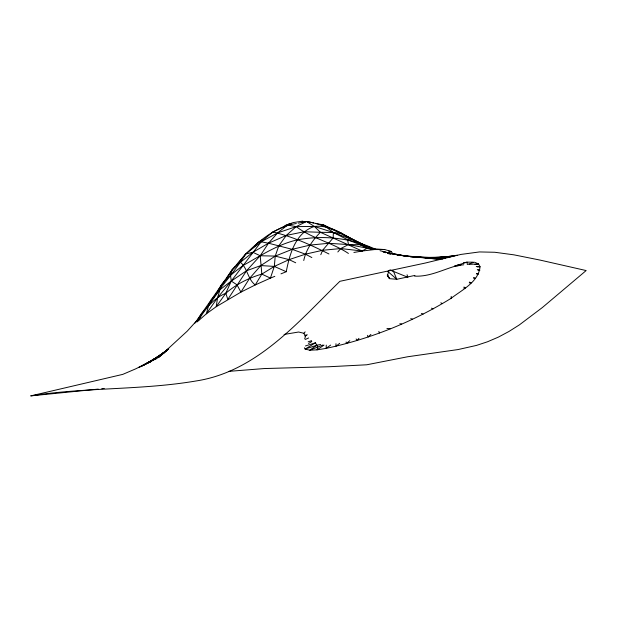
<?xml version="1.0" encoding="UTF-8"?>
<svg xmlns="http://www.w3.org/2000/svg" width="617" height="617" viewBox="0 0 617 617"><rect width="100%" height="100%" fill="white"/><g stroke="black" fill="none" stroke-linecap="round" stroke-linejoin="round"><path stroke-width="0.93" d="M315.449 223.331L323.516 224.974L333.334 232.501L333.18 237.907L322.598 250.278L320.786 254.713M326.285 345.127L326.1 348.381L317.038 349.854L309.695 350.201L305.153 349.052L304.382 347.795M330.635 345.08L326.1 348.381C370.177 338.964 412.75 321.981 451.12 298.327L451.228 296.407M304.682 338.934L305.978 334.638M280.966 273.855L286.234 271.719C289.72 254.127 295.319 232.81 314.392 226.439C330.967 224.58 344.849 235.702 358.886 242.797M388.795 270.639L387.623 275.321L389.574 278.66L396.808 279.285L414.925 275.421M303.749 260.513C306.032 249.607 312.634 240.098 320.393 232.3L333.334 232.501L341.232 233.527L367.57 246.623M197.124 321.897L206.333 313.822L216.228 306.695L225.807 293.252L231.267 281.059L261.184 241.787L272.868 231.953L284.121 226.454M194.964 323.131L232.1 269.884L245.728 253.98L261.184 241.787L277.588 232.902L288.447 224.341L291.301 223.894M208.507 304.628C220.223 287.368 234.668 271.804 245.728 253.98C259.803 240.16 276.239 226.593 296.322 223.524M217.786 291.108C223.215 279.948 233.704 272.567 243.376 265.325C260.744 255.685 277.557 244.432 297.163 239.89C323.802 234.846 351.451 238.023 376.038 249.499M393.214 254.566L391.348 251.489L384.707 249.553L374.519 249.561L362.125 251.019L340.754 248.543L322.598 250.278L305.438 254.181L289.095 259.626L274.31 266.413L261.832 274.11L255.214 284.961L240.915 292.119L216.228 306.695L217.562 297.718L221.426 284.799L224.333 281.815L223.308 283.38M196.16 321.974L201.35 313.852L208.646 305.4L219.775 289.867L231.267 281.059L246.538 270.755L260.204 255.754L268.511 243.206L277.588 232.902L296.191 226.624L306.495 221.495L313.66 222.961M226.408 278.637L232.1 269.884L235.046 266.883M196.823 321.403L197.949 319.945M384.707 249.553L366.961 248.358L362.125 251.019L320.393 232.3L304.189 231.73L286.288 235.432L268.511 243.206L252.847 252.284L240.422 262.256L232.1 269.884L230.496 275.182L231.267 281.059L217.562 297.718L206.333 313.822L208.646 305.4L211.33 299.715L213.289 297.864M236.828 264.732L245.728 253.98L252.847 252.284L260.204 255.754L275.236 256.094L289.095 259.626L295.697 262.78M307.266 334.746L305.091 336.296L303.942 333.303L305.145 331.853M358.971 338.332L357.143 340.507L356.125 338.934M337.823 251.96L340.754 248.543L348.482 244.579L363.698 244.795L370.67 247.887M254.289 246.669L258.13 242.435L262.179 239.959M196.754 320.663L187.267 331.113L158.353 357.69L164.716 352.299M370.902 334.422L368.179 336.967L367.555 335.324M349.808 340.677L346.392 343.592L346.122 341.965M168.719 348.62L155.499 359.225L168.379 349.137M202.708 312.78L201.35 313.852L198.335 320.624C204.975 309.294 213.266 298.366 225.807 293.252C236.218 284.236 248.636 277.943 261.832 274.11L270.423 278.113L274.82 276.339M339.697 343.33L336.01 346.222L335.972 343.723M168.418 348.944L152.654 360.714L166.636 350.587M166.69 350.441L149.815 362.164L166.528 350.957M320.717 344.51L316.937 345.188L309.695 350.201L322.953 345.019M324.041 345.088L317.038 349.854L317.809 347.302L315.464 342.79L305.438 345.967M451.12 298.327C461.986 289.89 478.584 281.984 480.057 266.721L478.507 263.906L474.411 262.186M166.551 350.911L146.977 363.575L159.194 355.986M160.821 354.976L164.076 352.947L144.147 364.948L157.451 357.282M308.531 343.515L311.801 341.494M315.464 342.79L305.153 349.052L316.937 345.188M286.789 225.313L288.447 224.341L291.309 224.102M158.392 356.672L141.301 366.297L154.867 359.032M155.831 358.469L138.424 367.616L150.509 361.624M150.679 361.493L135.485 368.943L122.783 374.372L30.85 395.875L98.28 389.096M285.848 225.614L288.447 224.341M305.361 339.443L308.639 337.962M284.553 225.668L293.306 222.56L302.77 221.125M308.122 341.841L311.6 340.661M473.524 262.472L467.285 264.485L467.069 262.148L463.344 262.811M456.919 266.128L459.441 265.41L456.649 265.441L467.069 262.148L473.494 262.179M284.075 334.46L298.628 332.015L303.942 333.303M228.922 371.349L264.184 368.557L328.915 366.745L366.714 364.786L407.69 356.757L458.123 349.546L476.478 345.412L487.461 341.787L498.305 337.152L508.963 331.468L519.421 324.851L542.397 307.513L586.15 270.555L540.083 260.089L513.915 254.836L494.811 252.268L479.463 251.937L460.806 254.443L425.19 263.058L339.882 281.313C298.304 321.696 256.695 371.781 195.797 381.013C141.278 390.252 85.508 387.198 30.85 395.875M458.84 265.125L454.69 266.027L461.385 264.562C445.628 267.955 431.082 277.033 414.531 276.123M258.13 242.435L261.184 241.787L268.511 243.206L292.188 249.33L305.438 254.181L311.84 257.544M298.173 223.153L306.495 221.495C327.781 224.827 345.828 236.727 365.04 245.527L366.598 246.553M474.936 264.593L478.507 263.906L469.159 264.385M353.896 252.469L362.125 251.019M301.752 222.251L306.495 221.495L314.392 226.439L320.393 232.3M441.255 257.567L443.137 257.289M445.027 257.011L457.297 255.207M101.774 388.718L104.25 388.44M437.098 257.644L454.945 255.762M439.227 257.598L452.577 256.333L432.941 257.613M456.649 265.441L463.745 264.801M477.18 266.945L480.057 266.721L476.262 266.413M463.691 288.046L465.542 287.946L463.953 287.028M436.921 257.598L450.202 256.927L425.29 257.59M457.521 265.487L459.441 265.41M431.769 257.682L447.803 257.536L416.344 257.25M478.005 270.146L479.91 270.161L477.273 269.629M417.239 257.335L445.397 258.153L410.32 256.703L442.96 258.785L405.624 256.124L393.592 254.173L380.01 250.71M386.913 328.514L390.592 328.691M374.519 249.561L348.482 244.579L328.699 243.283L310.019 245.096L292.188 249.33L275.236 256.094L260.821 265.565L246.538 270.755L227.835 299.415L225.807 293.252M476.463 273.917L478.352 274.064L476.525 273.485M469.252 282.848L471.11 283.018L469.491 282.046M473.555 278.159L475.406 278.367L473.663 277.581M320.686 224.642L323.516 224.974L340.7 232.817L347.865 237.198M388.641 251.181L391.348 251.489M371.488 249.029L366.961 248.358L360.652 244.926L347.572 239.689L333.334 232.501L314.392 226.439L296.191 226.624L288 225.174M272.868 231.953C292.396 236.566 311.091 245.003 328.954 253.973M385.147 252.26L407.181 256.286L408.747 256.479L396.932 254.875L440.507 259.41L405.624 256.124L383.412 251.805M399.855 323.663L401.698 324.072M390.607 270.254L407.883 277.28L407.058 274.75M360.652 244.926L376.015 249.561M410.737 318.603L412.565 319.197M389.844 269.907L393.345 271.048L396.808 279.285L387.846 271.495M383.095 251.859L385.741 252.731M387.499 253.309L391.031 254.474M333.334 232.501L355.623 240.923M421.396 313.451L423.077 314.13M369.251 247.355L371.781 248.45M286.234 271.719L274.31 266.413L260.821 265.565L249.561 278.375L240.915 292.119L236.99 284.815L231.267 281.059M431.445 308.153L433.095 308.924M440.816 302.816L442.497 303.633M323.516 224.974L328.46 227.557M365.04 245.527L350.811 238.771L347.572 239.689L348.482 244.579M348.42 253.44C332.108 242.466 312.017 238.594 296.191 226.624L286.288 235.432L278.807 245.805L275.236 256.094L274.31 266.413L270.423 278.113L255.214 284.961C247.618 279.1 247.672 268.341 240.422 262.256M387.275 275.706L389.574 278.66L387.322 274.519M340.7 232.817L341.232 233.527M378.823 331.36L379.378 333.018M261.832 274.11L260.204 255.754"/></g></svg>
